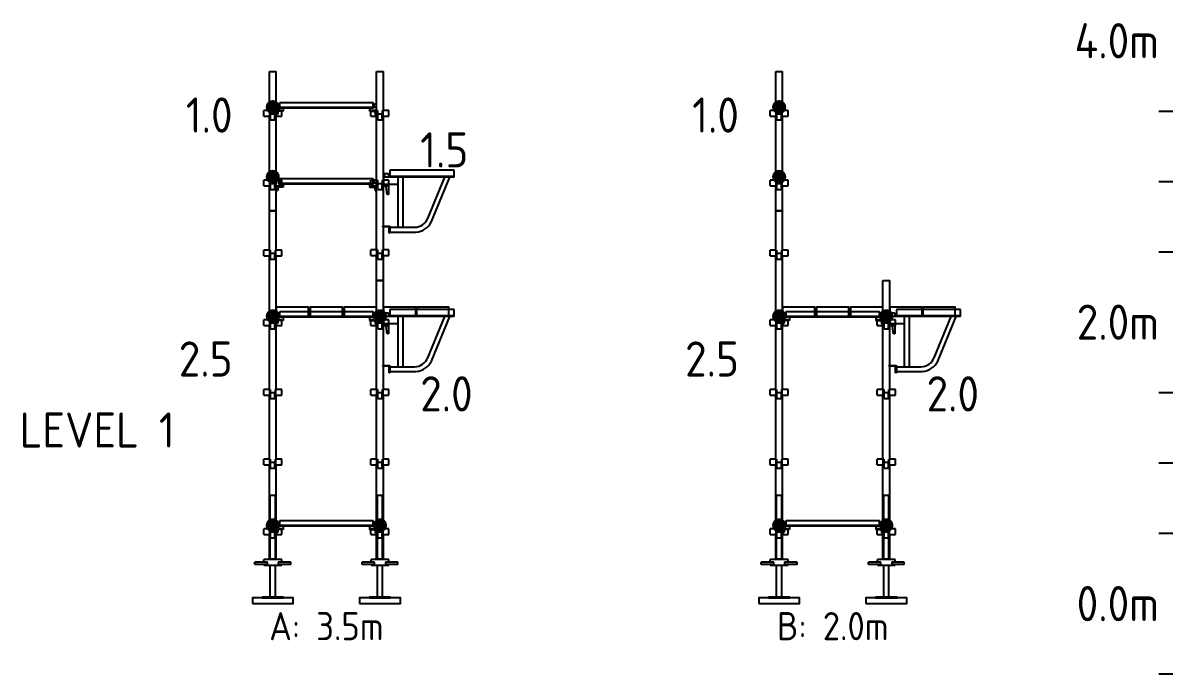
# Model space of a CAD drawing. Header units: millimetres. Extents: x 41901 to 106771, y -5832 to 21861.
# Drawn here: x 75826 to 84002, y -5832 to -1206 of the extents above; entities that cross this region are included whole.
import ezdxf
from ezdxf.enums import TextEntityAlignment as Align

# ---------------------------------------------------------------- set-up
doc = ezdxf.new("R2010")
doc.units = ezdxf.units.MM
doc.linetypes.add('KwikScaf_Line', pattern=[1, 1, 0])
doc.layers.get('0').update_dxf_attribs({"linetype": 'CONTINUOUS'})
doc.layers.add('KwikScaf Matrix', color=7, linetype='CONTINUOUS')
doc.styles.add('KwikScaf ISO', font='isocp.shx')

# ---------------------------------------------------------------- blocks, each defined once
blk = doc.blocks.new('2D Standard 2 Metre')
at = {"layer": 'KwikScaf Matrix', "color": 0, "extrusion": (0, 1, 0)}
for p, q in [((-185, -24), (-185, 24)), ((-185, 24), (-8, 24)), ((-33, 15.7), (7, 15.7)), ((-33, 15.7), (-33, 5.8)), ((-33, 5.8), (-33, -5.8)), ((-8, 64), (-8, 59.5)), ((-8, 64), (32, 64)), ((-8, 59.5), (-8, 21.9)), ((-8, 21.9), (32, 21.9)), ((-8, 21.9), (-8, 18.2)), ((32, 18.2), (-8, 18.2)), ((7, 5.8), (7, 15.7)), ((7, -5.8), (7, 5.8)), ((32, 59.5), (32, 64)), ((32, 21.9), (32, 59.5)), ((32, 24), (487, 24)), ((32, 18.2), (32, 21.9)), ((462, 15.7), (502, 15.7)), ((462, 15.7), (462, 5.8)), ((462, 5.8), (462, -5.8)), ((487, 64), (487, 59.5)), ((487, 64), (527, 64)), ((487, 59.5), (487, 21.9)), ((487, 21.9), (527, 21.9)), ((487, 21.9), (487, 18.2)), ((527, 18.2), (487, 18.2)), ((502, 5.8), (502, 15.7)), ((502, -5.8), (502, 5.8)), ((527, 59.5), (527, 64)), ((527, 21.9), (527, 59.5)), ((527, 24), (982, 24)), ((527, 18.2), (527, 21.9)), ((957, 15.7), (997, 15.7)), ((957, 15.7), (957, 5.8)), ((957, 5.8), (957, -5.8)), ((982, 64), (982, 59.5)), ((982, 64), (1022, 64)), ((982, 59.5), (982, 21.9)), ((982, 21.9), (1022, 21.9)), ((982, 21.9), (982, 18.2)), ((1022, 18.2), (982, 18.2)), ((997, 5.8), (997, 15.7)), ((997, -5.8), (997, 5.8)), ((1022, 59.5), (1022, 64)), ((1022, 21.9), (1022, 59.5)), ((1022, 24), (1477, 24)), ((1022, 18.2), (1022, 21.9)), ((1452, 15.7), (1492, 15.7)), ((1452, 15.7), (1452, 5.8)), ((1452, 5.8), (1452, -5.8)), ((1477, 64), (1517, 64)), ((1477, 64), (1477, 59.5)), ((1477, 59.5), (1477, 21.9)), ((1477, 21.9), (1517, 21.9)), ((1477, 21.9), (1477, 18.2)), ((1517, 18.2), (1477, 18.2)), ((1492, 5.8), (1492, 15.7)), ((1492, -5.8), (1492, 5.8)), ((1517, 59.5), (1517, 64)), ((1517, 21.9), (1517, 59.5)), ((1517, 24), (1796, 24)), ((1517, 18.2), (1517, 21.9)), ((1796, 24), (1796, -24)), ((-185, -24), (-8, -24)), ((-33, -5.8), (-33, -15.7)), ((-33, -15.7), (7, -15.7)), ((-8, -18.2), (32, -18.2)), ((-8, -18.2), (-8, -21.9)), ((-8, -21.9), (-8, -59.5)), ((-8, -21.9), (32, -21.9)), ((-8, -59.5), (-8, -64)), ((-8, -64), (32, -64)), ((7, -15.7), (7, -5.8)), ((32, -21.9), (32, -18.2)), ((32, -59.5), (32, -21.9)), ((32, -24), (487, -24)), ((32, -64), (32, -59.5)), ((462, -5.8), (462, -15.7)), ((462, -15.7), (502, -15.7)), ((487, -18.2), (527, -18.2)), ((487, -18.2), (487, -21.9)), ((487, -21.9), (487, -59.5)), ((487, -21.9), (527, -21.9)), ((487, -59.5), (487, -64)), ((487, -64), (527, -64)), ((502, -15.7), (502, -5.8)), ((527, -21.9), (527, -18.2)), ((527, -59.5), (527, -21.9)), ((527, -24), (982, -24)), ((527, -64), (527, -59.5)), ((957, -5.8), (957, -15.7)), ((957, -15.7), (997, -15.7)), ((982, -18.2), (1022, -18.2)), ((982, -18.2), (982, -21.9)), ((982, -21.9), (982, -59.5)), ((982, -21.9), (1022, -21.9)), ((982, -59.5), (982, -64)), ((982, -64), (1022, -64)), ((997, -15.7), (997, -5.8)), ((1022, -21.9), (1022, -18.2)), ((1022, -59.5), (1022, -21.9)), ((1022, -24), (1477, -24)), ((1022, -64), (1022, -59.5)), ((1452, -5.8), (1452, -15.7)), ((1452, -15.7), (1492, -15.7)), ((1477, -18.2), (1517, -18.2)), ((1477, -18.2), (1477, -21.9)), ((1477, -21.9), (1517, -21.9)), ((1477, -21.9), (1477, -59.5)), ((1477, -59.5), (1477, -64)), ((1477, -64), (1517, -64)), ((1492, -15.7), (1492, -5.8)), ((1517, -21.9), (1517, -18.2)), ((1517, -59.5), (1517, -21.9)), ((1517, -24), (1796, -24)), ((1517, -64), (1517, -59.5))]:
    blk.add_line(p, q, dxfattribs=at)
blk = doc.blocks.new('2D Standard 1.5 Metre')
at = {"layer": 'KwikScaf Matrix', "color": 0, "extrusion": (0, 1, 0)}
for p, q in [((-185, -24), (-185, 24)), ((-185, 24), (-8, 24)), ((-33, 15.7), (7, 15.7)), ((-33, 15.7), (-33, 5.8)), ((-33, 5.8), (-33, -5.8)), ((-8, 64), (-8, 59.5)), ((-8, 64), (32, 64)), ((-8, 59.5), (-8, 21.9)), ((-8, 21.9), (32, 21.9)), ((-8, 21.9), (-8, 18.2)), ((32, 18.2), (-8, 18.2)), ((7, 5.8), (7, 15.7)), ((7, -5.8), (7, 5.8)), ((32, 59.5), (32, 64)), ((32, 21.9), (32, 59.5)), ((32, 24), (487, 24)), ((32, 18.2), (32, 21.9)), ((462, 15.7), (502, 15.7)), ((462, 15.7), (462, 5.8)), ((462, 5.8), (462, -5.8)), ((487, 64), (487, 59.5)), ((487, 64), (527, 64)), ((487, 59.5), (487, 21.9)), ((487, 21.9), (527, 21.9)), ((487, 21.9), (487, 18.2)), ((527, 18.2), (487, 18.2)), ((502, 5.8), (502, 15.7)), ((502, -5.8), (502, 5.8)), ((527, 59.5), (527, 64)), ((527, 21.9), (527, 59.5)), ((527, 24), (982, 24)), ((527, 18.2), (527, 21.9)), ((957, 15.7), (997, 15.7)), ((957, 15.7), (957, 5.8)), ((957, 5.8), (957, -5.8)), ((982, 64), (982, 59.5)), ((982, 64), (1022, 64)), ((982, 59.5), (982, 21.9)), ((982, 21.9), (1022, 21.9)), ((982, 21.9), (982, 18.2)), ((1022, 18.2), (982, 18.2)), ((997, 5.8), (997, 15.7)), ((997, -5.8), (997, 5.8)), ((1022, 59.5), (1022, 64)), ((1022, 21.9), (1022, 59.5)), ((1022, 24), (1300, 24)), ((1022, 18.2), (1022, 21.9)), ((1300, 24), (1300, -24)), ((-185, -24), (-8, -24)), ((-33, -5.8), (-33, -15.7)), ((-33, -15.7), (7, -15.7)), ((-8, -18.2), (32, -18.2)), ((-8, -18.2), (-8, -21.9)), ((-8, -21.9), (-8, -59.5)), ((-8, -21.9), (32, -21.9)), ((-8, -59.5), (-8, -64)), ((-8, -64), (32, -64)), ((7, -15.7), (7, -5.8)), ((32, -21.9), (32, -18.2)), ((32, -59.5), (32, -21.9)), ((32, -24), (487, -24)), ((32, -64), (32, -59.5)), ((462, -5.8), (462, -15.7)), ((462, -15.7), (502, -15.7)), ((487, -18.2), (527, -18.2)), ((487, -18.2), (487, -21.9)), ((487, -21.9), (487, -59.5)), ((487, -21.9), (527, -21.9)), ((487, -59.5), (487, -64)), ((487, -64), (527, -64)), ((502, -15.7), (502, -5.8)), ((527, -21.9), (527, -18.2)), ((527, -59.5), (527, -21.9)), ((527, -24), (982, -24)), ((527, -64), (527, -59.5)), ((957, -5.8), (957, -15.7)), ((957, -15.7), (997, -15.7)), ((982, -18.2), (1022, -18.2)), ((982, -18.2), (982, -21.9)), ((982, -21.9), (982, -59.5)), ((982, -21.9), (1022, -21.9)), ((982, -59.5), (982, -64)), ((982, -64), (1022, -64)), ((997, -15.7), (997, -5.8)), ((1022, -21.9), (1022, -18.2)), ((1022, -59.5), (1022, -21.9)), ((1022, -24), (1300, -24)), ((1022, -64), (1022, -59.5))]:
    blk.add_line(p, q, dxfattribs=at)
blk = doc.blocks.new('2D Jack Adjustable Screw')
at = {"color": 0, "extrusion": (1, -1.83691e-16, 2.30446e-16)}
for p, q in [((-265.5, 100), (-273.5, 100)), ((-273.5, 100), (-273.5, -52)), ((-265.5, 100), (-265.5, -52)), ((-40, 87.75), (-35, 87.75)), ((-40, 87.75), (-40, 24)), ((-35, 151.5), (-20, 151.5)), ((-35, 62.25), (-35, 151.5)), ((-20, 62.25), (-20, 151.5)), ((-20, 87.75), (0, 87.75)), ((0, 24), (0, 87.75)), ((-265.5, 42.5), (-40, 42.5)), ((-265.5, 5.5), (-40, 5.5)), ((-40, 24), (-40, -39.75)), ((-35, 62.25), (-20, 62.25)), ((0, 42.5), (454.5, 42.5)), ((0, -39.75), (0, 24)), ((0, 5.5), (454.5, 5.5)), ((454.5, 24), (454.5, 42.5)), ((454.5, 5.5), (454.5, 24)), ((-265.5, -52), (-273.5, -52)), ((-40, -39.75), (-35, -39.75)), ((-20, -14.25), (-35, -14.25)), ((-35, -103.5), (-35, -14.25)), ((-20, -103.5), (-20, -14.25)), ((-20, -39.75), (0, -39.75)), ((-35, -103.5), (-20, -103.5))]:
    blk.add_line(p, q, dxfattribs=at)
blk = doc.blocks.new('2D Standard 2.5 Metre')
at = {"layer": 'KwikScaf Matrix', "color": 0, "extrusion": (0, 1, 0)}
for p, q in [((-185, -24), (-185, 24)), ((-185, 24), (-8, 24)), ((-33, 15.7), (7, 15.7)), ((-33, 15.7), (-33, 5.8)), ((-33, 5.8), (-33, -5.8)), ((-8, 64), (-8, 59.5)), ((-8, 64), (32, 64)), ((-8, 59.5), (-8, 21.9)), ((-8, 21.9), (32, 21.9)), ((-8, 21.9), (-8, 18.2)), ((32, 18.2), (-8, 18.2)), ((7, 5.8), (7, 15.7)), ((7, -5.8), (7, 5.8)), ((32, 59.5), (32, 64)), ((32, 21.9), (32, 59.5)), ((32, 24), (487, 24)), ((32, 18.2), (32, 21.9)), ((462, 15.7), (502, 15.7)), ((462, 15.7), (462, 5.8)), ((462, 5.8), (462, -5.8)), ((487, 64), (487, 59.5)), ((487, 64), (527, 64)), ((487, 59.5), (487, 21.9)), ((487, 21.9), (527, 21.9)), ((487, 21.9), (487, 18.2)), ((527, 18.2), (487, 18.2)), ((502, 5.8), (502, 15.7)), ((502, -5.8), (502, 5.8)), ((527, 59.5), (527, 64)), ((527, 21.9), (527, 59.5)), ((527, 24), (982, 24)), ((527, 18.2), (527, 21.9)), ((957, 15.7), (957, 5.8)), ((957, 15.7), (997, 15.7)), ((957, 5.8), (957, -5.8)), ((982, 64), (982, 59.5)), ((982, 64), (1022, 64)), ((982, 59.5), (982, 21.9)), ((982, 21.9), (1022, 21.9)), ((982, 21.9), (982, 18.2)), ((1022, 18.2), (982, 18.2)), ((997, 5.8), (997, 15.7)), ((997, -5.8), (997, 5.8)), ((1022, 59.5), (1022, 64)), ((1022, 21.9), (1022, 59.5)), ((1022, 24), (1477, 24)), ((1022, 18.2), (1022, 21.9)), ((1452, 15.7), (1492, 15.7)), ((1452, 15.7), (1452, 5.8)), ((1452, 5.8), (1452, -5.8)), ((1477, 64), (1477, 59.5)), ((1477, 64), (1517, 64)), ((1477, 59.5), (1477, 21.9)), ((1477, 21.9), (1517, 21.9)), ((1477, 21.9), (1477, 18.2)), ((1517, 18.2), (1477, 18.2)), ((1492, 5.8), (1492, 15.7)), ((1492, -5.8), (1492, 5.8)), ((1517, 59.5), (1517, 64)), ((1517, 21.9), (1517, 59.5)), ((1517, 24), (1972, 24)), ((1517, 18.2), (1517, 21.9)), ((1947, 15.7), (1987, 15.7)), ((1947, 15.7), (1947, 5.8)), ((1947, 5.8), (1947, -5.8)), ((1972, 64), (1972, 59.5)), ((1972, 64), (2012, 64)), ((1972, 59.5), (1972, 21.9)), ((1972, 21.9), (2012, 21.9)), ((1972, 21.9), (1972, 18.2)), ((2012, 18.2), (1972, 18.2)), ((1987, 5.8), (1987, 15.7)), ((1987, -5.8), (1987, 5.8)), ((2012, 59.5), (2012, 64)), ((2012, 21.9), (2012, 59.5)), ((2012, 24), (2291, 24)), ((2012, 18.2), (2012, 21.9)), ((2291, 24), (2291, -24)), ((-185, -24), (-8, -24)), ((-33, -5.8), (-33, -15.7)), ((-33, -15.7), (7, -15.7)), ((-8, -18.2), (32, -18.2)), ((-8, -18.2), (-8, -21.9)), ((-8, -21.9), (-8, -59.5)), ((-8, -21.9), (32, -21.9)), ((-8, -59.5), (-8, -64)), ((-8, -64), (32, -64)), ((7, -15.7), (7, -5.8)), ((32, -21.9), (32, -18.2)), ((32, -59.5), (32, -21.9)), ((32, -24), (487, -24)), ((32, -64), (32, -59.5)), ((462, -5.8), (462, -15.7)), ((462, -15.7), (502, -15.7)), ((487, -18.2), (527, -18.2)), ((487, -18.2), (487, -21.9)), ((487, -21.9), (487, -59.5)), ((487, -21.9), (527, -21.9)), ((487, -59.5), (487, -64)), ((487, -64), (527, -64)), ((502, -15.7), (502, -5.8)), ((527, -21.9), (527, -18.2)), ((527, -59.5), (527, -21.9)), ((527, -24), (982, -24)), ((527, -64), (527, -59.5)), ((957, -5.8), (957, -15.7)), ((957, -15.7), (997, -15.7)), ((982, -18.2), (1022, -18.2)), ((982, -18.2), (982, -21.9)), ((982, -21.9), (982, -59.5)), ((982, -21.9), (1022, -21.9)), ((982, -59.5), (982, -64)), ((982, -64), (1022, -64)), ((997, -15.7), (997, -5.8)), ((1022, -21.9), (1022, -18.2)), ((1022, -59.5), (1022, -21.9)), ((1022, -24), (1477, -24)), ((1022, -64), (1022, -59.5)), ((1452, -5.8), (1452, -15.7)), ((1452, -15.7), (1492, -15.7)), ((1477, -18.2), (1517, -18.2)), ((1477, -18.2), (1477, -21.9)), ((1477, -21.9), (1477, -59.5)), ((1477, -21.9), (1517, -21.9)), ((1477, -59.5), (1477, -64)), ((1477, -64), (1517, -64)), ((1492, -15.7), (1492, -5.8)), ((1517, -21.9), (1517, -18.2)), ((1517, -59.5), (1517, -21.9)), ((1517, -24), (1972, -24)), ((1517, -64), (1517, -59.5)), ((1947, -5.8), (1947, -15.7)), ((1947, -15.7), (1987, -15.7)), ((1972, -18.2), (2012, -18.2)), ((1972, -18.2), (1972, -21.9)), ((1972, -21.9), (1972, -59.5)), ((1972, -21.9), (2012, -21.9)), ((1972, -59.5), (1972, -64)), ((1972, -64), (2012, -64)), ((1987, -15.7), (1987, -5.8)), ((2012, -21.9), (2012, -18.2)), ((2012, -59.5), (2012, -21.9)), ((2012, -24), (2291, -24)), ((2012, -64), (2012, -59.5))]:
    blk.add_line(p, q, dxfattribs=at)
blk = doc.blocks.new('2D Standard 1 Metre')
at = {"layer": 'KwikScaf Matrix', "color": 0, "extrusion": (0, 1, 0)}
for p, q in [((-185, -24), (-185, 24)), ((-185, 24), (-8, 24)), ((-33, 15.7), (7, 15.7)), ((-33, 15.7), (-33, 5.8)), ((-33, 5.8), (-33, -5.8)), ((-8, 64), (32, 64)), ((-8, 64), (-8, 59.5)), ((-8, 59.5), (-8, 21.9)), ((-8, 21.9), (32, 21.9)), ((-8, 21.9), (-8, 18.2)), ((32, 18.2), (-8, 18.2)), ((7, 5.8), (7, 15.7)), ((7, -5.8), (7, 5.8)), ((32, 59.5), (32, 64)), ((32, 21.9), (32, 59.5)), ((32, 24), (487, 24)), ((32, 18.2), (32, 21.9)), ((462, 15.7), (502, 15.7)), ((462, 15.7), (462, 5.8)), ((462, 5.8), (462, -5.8)), ((487, 64), (487, 59.5)), ((487, 64), (527, 64)), ((487, 59.5), (487, 21.9)), ((487, 21.9), (527, 21.9)), ((487, 21.9), (487, 18.2)), ((527, 18.2), (487, 18.2)), ((502, 5.8), (502, 15.7)), ((502, -5.8), (502, 5.8)), ((527, 59.5), (527, 64)), ((527, 21.9), (527, 59.5)), ((527, 24), (805, 24)), ((527, 18.2), (527, 21.9)), ((805, 24), (805, -24)), ((-185, -24), (-8, -24)), ((-33, -5.8), (-33, -15.7)), ((-33, -15.7), (7, -15.7)), ((-8, -18.2), (32, -18.2)), ((-8, -18.2), (-8, -21.9)), ((-8, -21.9), (32, -21.9)), ((-8, -21.9), (-8, -59.5)), ((-8, -59.5), (-8, -64)), ((-8, -64), (32, -64)), ((7, -15.7), (7, -5.8)), ((32, -21.9), (32, -18.2)), ((32, -59.5), (32, -21.9)), ((32, -24), (487, -24)), ((32, -64), (32, -59.5)), ((462, -5.8), (462, -15.7)), ((462, -15.7), (502, -15.7)), ((487, -18.2), (527, -18.2)), ((487, -18.2), (487, -21.9)), ((487, -21.9), (487, -59.5)), ((487, -21.9), (527, -21.9)), ((487, -59.5), (487, -64)), ((487, -64), (527, -64)), ((502, -15.7), (502, -5.8)), ((527, -21.9), (527, -18.2)), ((527, -59.5), (527, -21.9)), ((527, -24), (805, -24)), ((527, -64), (527, -59.5))]:
    blk.add_line(p, q, dxfattribs=at)
blk = doc.blocks.new('2D SBB 2 Board')
at = {"color": 0}
for p, q in [((504.2, 490.9), (47.2, 490.9)), ((47.2, 490.9), (47.2, 444.9)), ((504.2, 444.9), (504.2, 490.9)), ((47.2, 439.9), (0, 439.9)), ((0, 439.9), (0, 391.5)), ((7.6, 466.5), (37.6, 466.5)), ((11.1, 439.9), (7.6, 466.5)), ((37.6, 466.5), (37.6, 439.9)), ((504.2, 444.9), (47.2, 444.9)), ((47.2, 444.9), (47.2, 439.9)), ((504.2, 439.9), (47.2, 439.9)), ((106.3, 391.5), (106.3, 439.9)), ((140, 83.9), (140, 439.9)), ((315.4, 146.6), (436.9, 439.9)), ((342.6, 124.3), (473.4, 439.9)), ((504.2, 439.9), (504.2, 444.9)), ((0, 391.5), (106.3, 391.5)), ((27.6, 316.5), (17.6, 391.5)), ((37.6, 391.5), (37.6, 316.5)), ((106.3, 83.9), (106.3, 391.5)), ((37.6, 316.5), (27.6, 316.5)), ((-3.8, 92.5), (47.2, 92.5)), ((-3.8, 87.5), (-3.8, 92.5)), ((42.2, 87.5), (-3.8, 87.5)), ((42.2, 41.5), (42.2, 87.5)), ((47.2, 92.5), (47.2, 41.5)), ((47.2, 83.9), (106.3, 83.9)), ((106.3, 83.9), (123.2, 83.9)), ((123.2, 83.9), (140, 83.9)), ((140, 83.9), (221.6, 83.9)), ((47.2, 41.5), (42.2, 41.5)), ((47.2, 50.2), (231.8, 50.2))]:
    blk.add_line(p, q, dxfattribs=at)
for radius, start, end in [(101.6, 270, 339.40778), (135.7, 274.32085, 333.17915)]:
    blk.add_arc((221.6, 185.5), radius, start, end, dxfattribs=at)
blk = doc.blocks.new('2D Transom 0.7 Metre')
at = {"color": 0, "extrusion": (0, 1, -1.83691e-16)}
for p, q in [((0, -25), (0, 50)), ((0, 50), (20, 50)), ((50, 0), (13.3, 0)), ((20, 50), (16.7, 25)), ((16.7, 25), (25, 25)), ((25, 63), (689, 63)), ((25, 30), (25, 63)), ((25, 30), (689, 30)), ((25, 25), (25, 30)), ((25, 25), (689, 25)), ((50, 25), (50, 0)), ((664, 25), (664, 0)), ((664, 0), (700.7, 0)), ((689, 30), (689, 63)), ((689, 25), (689, 30)), ((697.3, 25), (689, 25)), ((694, 50), (697.3, 25)), ((714, 50), (694, 50)), ((700.7, 0), (704, -25)), ((714, -25), (714, 50)), ((10, -25), (0, -25)), ((13.3, 0), (10, -25)), ((704, -25), (714, -25))]:
    blk.add_line(p, q, dxfattribs=at)

msp = doc.modelspace()

# ---------------------------------------------------------------- linework, layer by layer
at = {"layer": 'KwikScaf Matrix', "color": 1, "linetype": 'KwikScaf_Line'}
for p, q in [((83901.6, -1831.9), (84001.6, -1831.9)), ((83901.6, -2331.9), (84001.6, -2331.9)), ((83901.6, -2831.9), (84001.6, -2831.9)), ((83901.6, -3831.9), (84001.6, -3831.9)), ((83901.6, -4331.9), (84001.6, -4331.9)), ((83901.6, -4831.9), (84001.6, -4831.9)), ((83901.6, -5831.9), (84001.6, -5831.9))]:
    msp.add_line(p, q, dxfattribs=at)
at = {"layer": 'KwikScaf Matrix', "color": 40, "const_width": 50}
for points in [[(77576.6, -1804, 1), (77626.6, -1804, 1)], [(81176.6, -1804, 1), (81226.6, -1804, 1)], [(77576.6, -3289.9, 1), (77626.6, -3289.9, 1)], [(78338.6, -3289.9, 1), (78388.6, -3289.9, 1)], [(81176.6, -3289.9, 1), (81226.6, -3289.9, 1)], [(81938.6, -3289.9, 1), (81988.6, -3289.9, 1)], [(77576.6, -4775.9, 1), (77626.6, -4775.9, 1)], [(78338.6, -4775.9, 1), (78388.6, -4775.9, 1)], [(81176.6, -4775.9, 1), (81226.6, -4775.9, 1)], [(81938.6, -4775.9, 1), (81988.6, -4775.9, 1)]]:
    msp.add_lwpolyline(points, format="xyb", close=True, dxfattribs=at)
at = {"layer": 'KwikScaf Matrix', "color": 70, "const_width": 50}
for points in [[(77576.6, -2299.3, 1), (77626.6, -2299.3, 1)], [(81176.6, -2299.3, 1), (81226.6, -2299.3, 1)]]:
    msp.add_lwpolyline(points, format="xyb", close=True, dxfattribs=at)
at = {"layer": 'KwikScaf Matrix', "color": 20}
for points in [[(77625.6, -3288.9), (77855.6, -3288.9), (77855.6, -3224.9), (77625.6, -3224.9)], [(77867.6, -3288.9), (78097.6, -3288.9), (78097.6, -3224.9), (77867.6, -3224.9)], [(78109.6, -3288.9), (78339.6, -3288.9), (78339.6, -3224.9), (78109.6, -3224.9)], [(78387.6, -3288.9), (78617.6, -3288.9), (78617.6, -3224.9), (78387.6, -3224.9)], [(78623.6, -3288.9), (78853.6, -3288.9), (78853.6, -3224.9), (78623.6, -3224.9)], [(81225.6, -3288.9), (81455.6, -3288.9), (81455.6, -3224.9), (81225.6, -3224.9)], [(81467.6, -3288.9), (81697.6, -3288.9), (81697.6, -3224.9), (81467.6, -3224.9)], [(81709.6, -3288.9), (81939.6, -3288.9), (81939.6, -3224.9), (81709.6, -3224.9)], [(81987.6, -3288.9), (82217.6, -3288.9), (82217.6, -3224.9), (81987.6, -3224.9)], [(82223.6, -3288.9), (82453.6, -3288.9), (82453.6, -3224.9), (82223.6, -3224.9)]]:
    msp.add_lwpolyline(points, close=True, dxfattribs=at)
at = {"layer": 'KwikScaf Matrix', "color": 200}
for points in [[(77456.6, -5329.9), (77746.6, -5329.9), (77746.6, -5291.9), (77456.6, -5291.9)], [(78218.6, -5329.9), (78508.6, -5329.9), (78508.6, -5291.9), (78218.6, -5291.9)], [(81056.6, -5329.9), (81346.6, -5329.9), (81346.6, -5291.9), (81056.6, -5291.9)], [(81818.6, -5329.9), (82108.6, -5329.9), (82108.6, -5291.9), (81818.6, -5291.9)]]:
    msp.add_lwpolyline(points, close=True, dxfattribs=at)

# ---------------------------------------------------------------- block references
at = {"layer": 'KwikScaf Matrix', "color": 5, "rotation": 90}
for name, p in [('2D Standard 1 Metre', (77601.6, -2355.3)), ('2D Standard 1.5 Metre', (78363.6, -2850.6)), ('2D Standard 1 Metre', (81201.6, -2355.3)), ('2D Standard 2.5 Metre', (77601.6, -4831.9)), ('2D Standard 2.5 Metre', (81201.6, -4831.9)), ('2D Standard 2 Metre', (78363.6, -4831.9)), ('2D Standard 2 Metre', (81963.6, -4831.9))]:
    msp.add_blockref(name, p, dxfattribs=at)
at = {"layer": 'KwikScaf Matrix', "color": 50}
for p in [(77625.6, -1833), (77625.6, -3318.9), (81225.6, -3318.9), (77625.6, -4804.9), (81225.6, -4804.9)]:
    msp.add_blockref('2D Transom 0.7 Metre', p, dxfattribs=at)
at = {"layer": 'KwikScaf Matrix', "color": 6}
for p in [(78387.6, -2741.7), (78387.6, -3732.3), (81987.6, -3732.3)]:
    msp.add_blockref('2D SBB 2 Board', p, dxfattribs=at)
at = {"layer": 'KwikScaf Matrix', "color": 70}
msp.add_blockref('2D Transom 0.7 Metre', (77625.6, -2373.3), dxfattribs=at)
at = {"layer": 'KwikScaf Matrix', "color": 190, "rotation": 90}
for p in [(77625.6, -5018.4), (78387.6, -5018.4), (81225.6, -5018.4), (81987.6, -5018.4)]:
    msp.add_blockref('2D Jack Adjustable Screw', p, dxfattribs=at)

# ---------------------------------------------------------------- texts
at = {"layer": 'KwikScaf Matrix', "color": 2, "style": 'KwikScaf ISO'}
for s, p in [('4.0m', (83901.6, -1331.9)), ('2.0m', (83901.6, -3331.9)), ('0.0m', (83901.6, -5331.9))]:
    msp.add_text(s, height=250, dxfattribs=at).set_placement(p, align=Align.MIDDLE_RIGHT)
at = {"layer": 'KwikScaf Matrix', "color": 7, "style": 'KwikScaf ISO'}
for s, p in [('  1.0  ', (77601.6, -1860)), ('  1.0  ', (81201.6, -1860)), ('  2.5  ', (77601.6, -3593.6)), ('  2.5  ', (81201.6, -3593.6))]:
    msp.add_text(s, height=250, dxfattribs=at).set_placement(p, align=Align.MIDDLE_RIGHT)
for s, p in [('  1.5  ', (78363.6, -2107.6)), ('  2.0  ', (78363.6, -3841.3)), ('  2.0  ', (81963.6, -3841.3))]:
    msp.add_text(s, height=250, dxfattribs=at).set_placement(p, align=Align.MIDDLE_LEFT)
at = {"layer": 'KwikScaf Matrix', "color": 3, "style": 'KwikScaf ISO'}
msp.add_text('LEVEL 1', height=250, dxfattribs=at).set_placement((75801.6, -4098.3), align=Align.MIDDLE_LEFT)
at = {"layer": 'KwikScaf Matrix', "color": 230, "style": 'KwikScaf ISO'}
for s, p in [('A: 3.5m', (77982.6, -5491.9)), ('B: 2.0m', (81582.6, -5491.9))]:
    msp.add_text(s, height=200, dxfattribs=at).set_placement(p, align=Align.MIDDLE)

doc.saveas('drawing.dxf')
